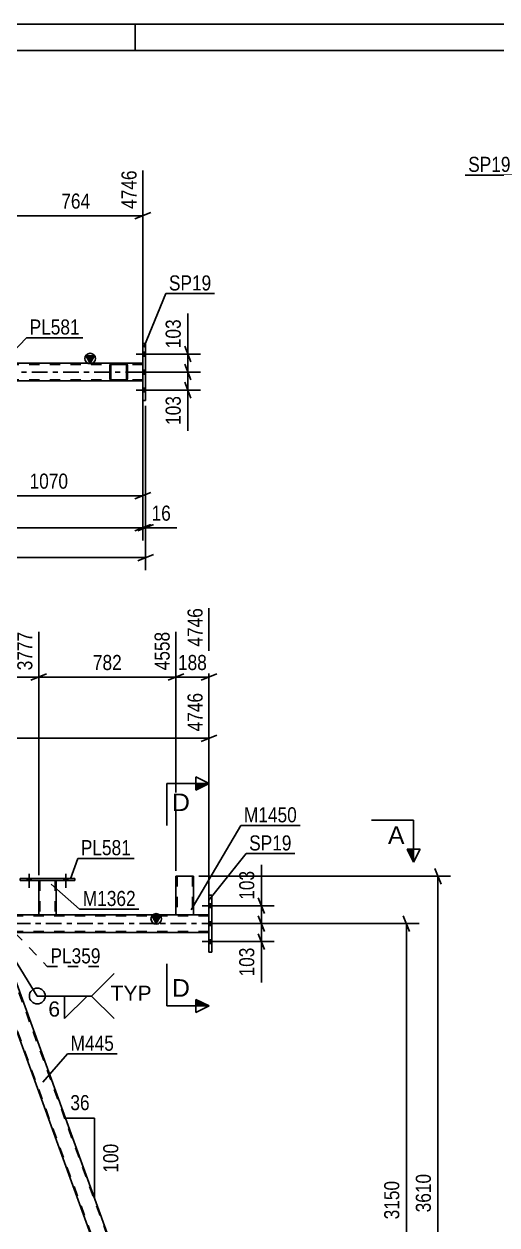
# Model space of a CAD drawing. Header units: millimetres. Extents: x 0 to 594, y 0 to 420.
# Drawn here: x 152.9 to 242.7, y 191.9 to 420 of the extents above; entities that cross this region are included whole.
import ezdxf

# ---------------------------------------------------------------- set-up
doc = ezdxf.new("R2010")
doc.units = ezdxf.units.MM
doc.linetypes.add('DXK_LINE_DOT2', pattern=[3.9198, 1.9599, -1.9599])
doc.linetypes.add('DXK_LINE_DOT3', pattern=[5.9187, 2.979, -0.9799, 0.9799, -0.9799])
doc.styles.add('Arial', font='ARIAL.TTF', dxfattribs={"height": 0.2})
doc.styles.add('Arial Narrow', font='ARIALN.TTF', dxfattribs={"height": 0.2})

# ---------------------------------------------------------------- blocks, each defined once
blk = doc.blocks.new('Unknown-570345895-1135 - 11720')
at = {"color": 5, "linetype": 'Continuous'}
for p, q in [((594, 420), (0, 420)), ((174, 415), (174, 420)), ((589, 415), (5, 415))]:
    blk.add_line(p, q, dxfattribs=at)
blk = doc.blocks.new('Part-570345895-4101 - 4057')
at = {"linetype": 'Continuous'}
blk.add_hatch(color=2, dxfattribs=at).paths.add_polyline_path([(165.46, 355.57), (164.66, 356.97), (166.26, 356.97)])
at = {"color": 2, "linetype": 'Continuous'}
for p, q in [((165.46, 355.57), (164.66, 356.97)), ((164.66, 356.97), (166.26, 356.97)), ((166.26, 356.97), (165.46, 355.57)), ((47.75, 355.57), (40.65, 355.57)), ((54.52, 355.57), (47.85, 355.57)), ((97.09, 355.57), (67.3, 355.57)), ((126.44, 355.57), (107.42, 355.57)), ((139.65, 355.57), (139.64, 355.57)), ((175.46, 355.57), (149.99, 355.57)), ((47.75, 352.23), (40.65, 352.23)), ((54.52, 352.23), (47.85, 352.23)), ((97.09, 352.23), (67.96, 352.23)), ((126.31, 352.23), (107.42, 352.23)), ((169.6, 352.23), (149.99, 352.23)), ((175.46, 352.23), (172.15, 352.23))]:
    blk.add_line(p, q, dxfattribs=at)
at = {"color": 7, "linetype": 'DXK_LINE_DOT2'}
for p, q in [((40.65, 355.57), (40.65, 352.23)), ((47.75, 355.37), (40.65, 355.37)), ((175.46, 355.37), (47.85, 355.37)), ((67.3, 355.57), (54.52, 355.57)), ((107.42, 355.57), (97.09, 355.57)), ((175.46, 355.57), (126.44, 355.57)), ((149.99, 355.57), (139.65, 355.57)), ((175.46, 352.23), (175.46, 355.57)), ((175.46, 355.57), (175.46, 355.57)), ((175.46, 355.57), (175.46, 352.23)), ((175.46, 355.37), (175.46, 355.37)), ((47.75, 352.43), (40.65, 352.43)), ((175.46, 352.43), (47.85, 352.43)), ((67.96, 352.23), (54.52, 352.23)), ((107.42, 352.23), (97.09, 352.23)), ((149.99, 352.23), (126.31, 352.23)), ((172.15, 352.23), (169.6, 352.23)), ((175.46, 352.43), (175.46, 352.43)), ((175.46, 352.23), (175.46, 352.23)), ((175.46, 352.23), (175.46, 352.23))]:
    blk.add_line(p, q, dxfattribs=at)
at = {"color": 7, "linetype": 'DXK_LINE_DOT3'}
for p, q in [((40.65, 353.9), (47.75, 353.9)), ((47.85, 353.9), (175.46, 353.9))]:
    blk.add_line(p, q, dxfattribs=at)
at = {"color": 2, "linetype": 'Continuous'}
blk.add_circle((165.46, 356.47), 1, dxfattribs=at)
blk = doc.blocks.new('Bolt-570345895-4125 - 4057')
at = {"linetype": 'Continuous'}
for points in [[(175.99, 356.95), (175.99, 357.68), (175.46, 357.68), (175.46, 356.95)], [(175.99, 356.95), (175.99, 357.68), (175.46, 357.68), (175.46, 356.95)], [(175.99, 356.95), (175.99, 357.68), (175.46, 357.68), (175.46, 356.95)], [(175.99, 353.53), (175.99, 354.27), (175.46, 354.27), (175.46, 353.53)], [(175.99, 353.53), (175.99, 354.27), (175.46, 354.27), (175.46, 353.53)], [(175.99, 350.12), (175.99, 350.85), (175.46, 350.85), (175.46, 350.12)], [(175.99, 350.12), (175.99, 350.85), (175.46, 350.85), (175.46, 350.12)], [(175.99, 350.12), (175.99, 350.85), (175.46, 350.85), (175.46, 350.12)]]:
    blk.add_hatch(color=1, dxfattribs=at).paths.add_polyline_path(points)
at = {"color": 1, "linetype": 'Continuous'}
for p, q in [((176.96, 357.32), (174.19, 357.32)), ((176.96, 357.32), (174.19, 357.32)), ((176.96, 357.32), (174.19, 357.32)), ((175.99, 357.68), (175.46, 357.68)), ((175.99, 357.68), (175.46, 357.68)), ((175.99, 357.68), (175.46, 357.68)), ((175.99, 356.95), (175.46, 356.95)), ((175.99, 356.95), (175.46, 356.95)), ((175.99, 356.95), (175.46, 356.95)), ((176.96, 353.9), (174.19, 353.9)), ((176.96, 353.9), (174.19, 353.9)), ((175.99, 354.27), (175.46, 354.27)), ((175.99, 354.27), (175.46, 354.27)), ((175.99, 353.53), (175.46, 353.53)), ((175.99, 353.53), (175.46, 353.53)), ((176.96, 350.48), (174.19, 350.48)), ((176.96, 350.48), (174.19, 350.48)), ((176.96, 350.48), (174.19, 350.48)), ((175.99, 350.85), (175.46, 350.85)), ((175.99, 350.85), (175.46, 350.85)), ((175.99, 350.85), (175.46, 350.85)), ((175.99, 350.12), (175.46, 350.12)), ((175.99, 350.12), (175.46, 350.12)), ((175.99, 350.12), (175.46, 350.12))]:
    blk.add_line(p, q, dxfattribs=at)
blk = doc.blocks.new('Part-570345895-4143 - 4057')
at = {"color": 2, "linetype": 'Continuous'}
for p, q in [((169.24, 355.32), (169.21, 355.16)), ((169.21, 352.63), (169.21, 355.16)), ((169.21, 355.16), (169.21, 355.16)), ((169.41, 355.16), (169.42, 355.24)), ((169.41, 352.63), (169.41, 355.16)), ((169.41, 355.16), (169.41, 355.16)), ((169.42, 355.24), (169.47, 355.31)), ((169.61, 355.56), (169.45, 355.53)), ((169.53, 355.35), (169.47, 355.31)), ((169.61, 355.36), (169.53, 355.35)), ((172.14, 355.56), (169.61, 355.56)), ((172.14, 355.36), (169.61, 355.36)), ((172.29, 355.53), (172.14, 355.56)), ((172.22, 355.35), (172.14, 355.36)), ((172.28, 355.31), (172.22, 355.35)), ((172.28, 355.31), (172.33, 355.24)), ((172.33, 355.24), (172.34, 355.16)), ((172.34, 352.63), (172.34, 355.16)), ((172.34, 355.16), (172.34, 355.16)), ((172.54, 355.16), (172.51, 355.32)), ((172.54, 352.63), (172.54, 355.16)), ((172.54, 355.16), (172.54, 355.16)), ((169.21, 352.63), (169.21, 352.63)), ((169.21, 352.63), (169.24, 352.48)), ((169.41, 352.63), (169.41, 352.63)), ((169.42, 352.55), (169.41, 352.63)), ((169.47, 352.49), (169.42, 352.55)), ((169.45, 352.26), (169.61, 352.23)), ((169.47, 352.49), (169.53, 352.45)), ((169.53, 352.45), (169.61, 352.43)), ((172.14, 352.43), (169.61, 352.43)), ((172.14, 352.23), (169.61, 352.23)), ((172.14, 352.43), (172.22, 352.45)), ((172.14, 352.23), (172.29, 352.26)), ((172.22, 352.45), (172.28, 352.49)), ((172.33, 352.55), (172.28, 352.49)), ((172.34, 352.63), (172.33, 352.55)), ((172.34, 352.63), (172.34, 352.63)), ((172.51, 352.48), (172.54, 352.63)), ((172.54, 352.63), (172.54, 352.63))]:
    blk.add_line(p, q, dxfattribs=at)
at = {"color": 7, "linetype": 'DXK_LINE_DOT2'}
for p, q in [((169.21, 355.16), (169.24, 355.32)), ((169.21, 352.63), (169.21, 355.16)), ((169.42, 355.24), (169.41, 355.16)), ((169.41, 355.16), (169.41, 352.63)), ((169.47, 355.31), (169.42, 355.24)), ((169.45, 355.53), (169.61, 355.56)), ((169.53, 355.35), (169.53, 355.35)), ((169.61, 355.36), (169.61, 355.36)), ((172.14, 355.56), (172.29, 355.53)), ((172.22, 355.35), (172.22, 355.35)), ((172.28, 355.31), (172.28, 355.31)), ((172.33, 355.24), (172.28, 355.31)), ((172.34, 355.16), (172.33, 355.24)), ((172.34, 355.16), (172.34, 352.63)), ((172.51, 355.32), (172.54, 355.16)), ((172.54, 355.16), (172.54, 352.63)), ((169.24, 352.48), (169.21, 352.63)), ((169.41, 352.63), (169.42, 352.55)), ((169.42, 352.55), (169.47, 352.49)), ((169.61, 352.23), (169.45, 352.26)), ((169.53, 352.45), (169.53, 352.45)), ((169.61, 352.43), (169.61, 352.43)), ((172.29, 352.26), (172.14, 352.23)), ((172.22, 352.45), (172.22, 352.45)), ((172.28, 352.49), (172.33, 352.55)), ((172.28, 352.49), (172.28, 352.49)), ((172.33, 352.55), (172.34, 352.63)), ((172.54, 352.63), (172.51, 352.48))]:
    blk.add_line(p, q, dxfattribs=at)
at = {"color": 2, "linetype": 'Continuous'}
for centre, start, end in [((169.61, 355.16), 112.5, 157.5), ((172.14, 355.16), 22.5, 67.5), ((169.61, 352.63), 202.5, 247.5), ((172.14, 352.63), 292.5, 337.5)]:
    blk.add_arc(centre, 0.4, start, end, dxfattribs=at)
at = {"color": 7, "linetype": 'DXK_LINE_DOT2'}
for centre, start, end in [((169.61, 355.16), 112.5, 157.5), ((172.14, 355.16), 22.5, 67.5), ((169.61, 352.63), 202.5, 247.5), ((172.14, 352.63), 292.5, 337.5)]:
    blk.add_arc(centre, 0.4, start, end, dxfattribs=at)
blk = doc.blocks.new('Part-570345895-4177 - 4057')
at = {"color": 2, "linetype": 'Continuous'}
for p, q in [((175.46, 359.32), (175.46, 359.32)), ((175.46, 359.32), (175.99, 359.32)), ((175.46, 359.32), (175.46, 348.48)), ((175.99, 348.48), (175.99, 359.32)), ((175.46, 348.48), (175.46, 348.48)), ((175.46, 348.48), (175.99, 348.48))]:
    blk.add_line(p, q, dxfattribs=at)
at = {"color": 7, "linetype": 'DXK_LINE_DOT2'}
for p, q in [((175.46, 359.32), (175.46, 348.48)), ((175.99, 359.32), (175.99, 359.32)), ((175.99, 359.32), (175.99, 348.48)), ((175.99, 348.48), (175.99, 348.48))]:
    blk.add_line(p, q, dxfattribs=at)
blk = doc.blocks.new('Part-570345895-4530 - 4513')
at = {"linetype": 'Continuous'}
blk.add_hatch(color=2, dxfattribs=at).paths.add_polyline_path([(178, 249.16), (177.2, 250.56), (178.8, 250.56)])
at = {"color": 2, "linetype": 'Continuous'}
for p, q in [((50.42, 250.82), (40.65, 250.82)), ((72.57, 250.82), (50.52, 250.82)), ((138.84, 250.82), (80.5, 250.82)), ((188, 250.82), (152.32, 250.82)), ((178, 249.16), (177.2, 250.56)), ((177.2, 250.56), (178.8, 250.56)), ((178.8, 250.56), (178, 249.16)), ((50.42, 247.49), (40.65, 247.49)), ((72.57, 247.49), (50.52, 247.49)), ((138.84, 247.49), (80.5, 247.49)), ((188, 247.49), (152.32, 247.49))]:
    blk.add_line(p, q, dxfattribs=at)
at = {"color": 7, "linetype": 'DXK_LINE_DOT2'}
for p, q in [((40.65, 247.49), (40.65, 250.82)), ((50.42, 250.62), (40.65, 250.62)), ((188, 250.62), (50.52, 250.62)), ((80.5, 250.82), (72.57, 250.82)), ((152.32, 250.82), (138.84, 250.82)), ((188, 250.82), (188, 247.49)), ((50.42, 247.69), (40.65, 247.69)), ((188, 247.69), (50.52, 247.69)), ((80.5, 247.49), (72.57, 247.49)), ((152.32, 247.49), (138.84, 247.49))]:
    blk.add_line(p, q, dxfattribs=at)
at = {"color": 7, "linetype": 'DXK_LINE_DOT3'}
for p, q in [((40.65, 249.16), (50.42, 249.16)), ((50.52, 249.16), (188, 249.16))]:
    blk.add_line(p, q, dxfattribs=at)
at = {"color": 2, "linetype": 'Continuous'}
blk.add_circle((178, 250.06), 1, dxfattribs=at)
blk = doc.blocks.new('Part-570345895-4587 - 4513')
at = {"color": 2, "linetype": 'Continuous'}
for p, q in [((188, 243.74), (188, 254.57)), ((188, 254.57), (188.53, 254.57)), ((188.53, 254.57), (188.53, 243.74)), ((188.53, 243.74), (188, 243.74))]:
    blk.add_line(p, q, dxfattribs=at)
blk = doc.blocks.new('Part-570345895-4673 - 4513')
at = {"color": 2, "linetype": 'Continuous'}
for p, q in [((152.19, 257.76), (162.53, 257.76)), ((152.19, 257.36), (152.19, 257.76)), ((162.53, 257.76), (162.53, 257.36)), ((162.53, 257.36), (152.19, 257.36))]:
    blk.add_line(p, q, dxfattribs=at)
blk = doc.blocks.new('Part-570345895-4605 - 4513')
at = {"color": 7, "linetype": 'DXK_LINE_DOT2'}
for p, q in [((147.93, 247.49), (144.68, 247.49)), ((145.89, 244.17), (144.68, 247.49)), ((181.83, 145.82), (144.83, 247.49)), ((184.79, 145.82), (147.79, 247.49)), ((148.05, 247.16), (147.93, 247.49)), ((181.69, 145.82), (179.99, 150.49)), ((184.93, 145.82), (183.23, 150.49)), ((184.93, 145.82), (181.69, 145.82))]:
    blk.add_line(p, q, dxfattribs=at)
at = {"color": 2, "linetype": 'Continuous'}
for p, q in [((183.23, 150.49), (148.05, 247.16)), ((179.99, 150.49), (145.89, 244.17))]:
    blk.add_line(p, q, dxfattribs=at)
blk = doc.blocks.new('Bolt-570345895-4664 - 4513')
at = {"linetype": 'Continuous'}
for points in [[(188, 252.94), (188, 252.21), (188.53, 252.21), (188.53, 252.94)], [(188, 252.94), (188, 252.21), (188.53, 252.21), (188.53, 252.94)], [(188, 252.94), (188, 252.21), (188.53, 252.21), (188.53, 252.94)], [(188, 249.52), (188, 248.79), (188.53, 248.79), (188.53, 249.52)], [(188, 249.52), (188, 248.79), (188.53, 248.79), (188.53, 249.52)], [(188, 246.11), (188, 245.37), (188.53, 245.37), (188.53, 246.11)], [(188, 246.11), (188, 245.37), (188.53, 245.37), (188.53, 246.11)], [(188, 246.11), (188, 245.37), (188.53, 245.37), (188.53, 246.11)]]:
    blk.add_hatch(color=1, dxfattribs=at).paths.add_polyline_path(points)
at = {"color": 1, "linetype": 'Continuous'}
for p, q in [((189.5, 252.57), (186.73, 252.57)), ((189.5, 252.57), (186.73, 252.57)), ((189.5, 252.57), (186.73, 252.57)), ((188.53, 252.94), (188, 252.94)), ((188.53, 252.94), (188, 252.94)), ((188.53, 252.94), (188, 252.94)), ((188.53, 252.21), (188, 252.21)), ((188.53, 252.21), (188, 252.21)), ((188.53, 252.21), (188, 252.21)), ((189.5, 249.16), (186.73, 249.16)), ((189.5, 249.16), (186.73, 249.16)), ((188.53, 249.52), (188, 249.52)), ((188.53, 249.52), (188, 249.52)), ((188.53, 248.79), (188, 248.79)), ((188.53, 248.79), (188, 248.79)), ((189.5, 245.74), (186.73, 245.74)), ((189.5, 245.74), (186.73, 245.74)), ((189.5, 245.74), (186.73, 245.74)), ((188.53, 246.11), (188, 246.11)), ((188.53, 246.11), (188, 246.11)), ((188.53, 246.11), (188, 246.11)), ((188.53, 245.37), (188, 245.37)), ((188.53, 245.37), (188, 245.37)), ((188.53, 245.37), (188, 245.37))]:
    blk.add_line(p, q, dxfattribs=at)
blk = doc.blocks.new('Bolt-570345895-4667 - 4513')
at = {"linetype": 'Continuous'}
for points in [[(153.49, 257.36), (154.23, 257.36), (154.23, 257.76), (153.49, 257.76)], [(160.49, 257.36), (161.23, 257.36), (161.23, 257.76), (160.49, 257.76)]]:
    blk.add_hatch(color=1, dxfattribs=at).paths.add_polyline_path(points)
at = {"color": 1, "linetype": 'Continuous'}
for p, q in [((153.49, 257.76), (153.49, 257.36)), ((153.86, 258.59), (153.86, 255.99)), ((154.23, 257.76), (154.23, 257.36)), ((160.49, 257.76), (160.49, 257.36)), ((160.86, 258.59), (160.86, 255.99)), ((161.23, 257.76), (161.23, 257.36))]:
    blk.add_line(p, q, dxfattribs=at)
blk = doc.blocks.new('Bolt-570345895-4668 - 4513')
at = {"linetype": 'Continuous'}
for points in [[(153.49, 257.36), (154.23, 257.36), (154.23, 257.76), (153.49, 257.76)], [(160.49, 257.36), (161.23, 257.36), (161.23, 257.76), (160.49, 257.76)]]:
    blk.add_hatch(color=1, dxfattribs=at).paths.add_polyline_path(points)
at = {"color": 1, "linetype": 'Continuous'}
for p, q in [((153.49, 257.76), (153.49, 257.36)), ((153.86, 258.59), (153.86, 255.99)), ((154.23, 257.76), (154.23, 257.36)), ((160.49, 257.76), (160.49, 257.36)), ((160.86, 258.59), (160.86, 255.99)), ((161.23, 257.76), (161.23, 257.36))]:
    blk.add_line(p, q, dxfattribs=at)
blk = doc.blocks.new('Part-570345895-4678 - 4513')
at = {"color": 2, "linetype": 'Continuous'}
for p, q in [((155.69, 257.36), (155.69, 250.83)), ((159.03, 257.36), (159.03, 250.83)), ((155.69, 250.83), (159.03, 250.83))]:
    blk.add_line(p, q, dxfattribs=at)
at = {"color": 7, "linetype": 'DXK_LINE_DOT2'}
for p, q in [((155.69, 257.36), (159.03, 257.36)), ((155.69, 257.36), (155.69, 257.36)), ((155.69, 257.36), (155.69, 257.36)), ((155.89, 257.36), (155.89, 250.83)), ((158.83, 257.36), (158.83, 250.83)), ((159.03, 257.36), (159.03, 257.36)), ((159.03, 257.36), (159.03, 257.36)), ((158.81, 250.83), (158.78, 250.83)), ((158.78, 250.83), (158.81, 250.83)), ((158.83, 250.83), (158.81, 250.83)), ((158.81, 250.83), (158.83, 250.83))]:
    blk.add_line(p, q, dxfattribs=at)
blk = doc.blocks.new('Part-570345895-4711 - 4513')
at = {"color": 2, "linetype": 'Continuous'}
for p, q in [((181.75, 258.16), (181.75, 250.83)), ((184.68, 258.16), (181.75, 258.16)), ((184.68, 258.16), (185.08, 258.16)), ((185.08, 258.16), (185.08, 250.83)), ((181.75, 250.83), (185.05, 250.83)), ((185.08, 250.83), (185.05, 250.83))]:
    blk.add_line(p, q, dxfattribs=at)
at = {"color": 7, "linetype": 'DXK_LINE_DOT2'}
for p, q in [((181.95, 258.16), (181.95, 250.83)), ((184.76, 258.16), (184.82, 258.16)), ((184.82, 258.16), (184.83, 258.16)), ((184.83, 258.16), (184.86, 258.16)), ((184.86, 258.16), (184.88, 258.16)), ((184.88, 258.16), (184.88, 250.83)), ((184.82, 250.83), (184.83, 250.83)), ((184.83, 250.83), (184.86, 250.83)), ((184.86, 250.83), (184.88, 250.83))]:
    blk.add_line(p, q, dxfattribs=at)
blk = doc.blocks.new('StraightDimension-570345895-4320 - 4057')
at = {"color": 7, "linetype": 'Continuous'}
for p, q in [((175.46, 351.23), (175.46, 328.01)), ((139.78, 350.9), (139.78, 328.01)), ((141.28, 331.01), (138.28, 329.81)), ((173.96, 329.81), (176.96, 331.01)), ((139.78, 330.41), (175.46, 330.41))]:
    blk.add_line(p, q, dxfattribs=at)
at = {"color": 0}
blk.add_wipeout([(161.88, 331.16), (161.88, 335.36), (153.36, 335.36), (153.36, 331.16)], dxfattribs=at)
at = {"color": 3, "style": 'Arial Narrow'}
blk.add_text('1070', height=2.863, dxfattribs=at).set_placement((153.96, 331.76))
blk = doc.blocks.new('StraightDimension-570345895-4335 - 4057')
at = {"color": 7, "linetype": 'Continuous'}
for p, q in [((40.65, 347.48), (40.65, 321.93)), ((175.46, 347.48), (175.46, 321.93)), ((42.15, 324.93), (39.15, 323.73)), ((40.65, 324.33), (175.46, 324.33)), ((173.96, 323.73), (176.96, 324.93))]:
    blk.add_line(p, q, dxfattribs=at)
at = {"color": 0}
blk.add_wipeout([(112.31, 325.08), (112.31, 329.28), (103.8, 329.28), (103.8, 325.08)], dxfattribs=at)
at = {"color": 3, "style": 'Arial Narrow'}
blk.add_text('4746', height=2.863, dxfattribs=at).set_placement((104.4, 325.68))
blk = doc.blocks.new('StraightDimension-570345895-4345 - 4057')
at = {"color": 7, "linetype": 'Continuous'}
for p, q in [((175.46, 347.48), (175.46, 321.93)), ((175.99, 347.48), (175.99, 321.93)), ((173.96, 323.73), (176.96, 324.93)), ((177.49, 324.93), (174.49, 323.73)), ((175.46, 324.33), (175.99, 324.33))]:
    blk.add_line(p, q, dxfattribs=at)
at = {"color": 0}
blk.add_wipeout([(181.37, 325.08), (181.37, 329.28), (176.52, 329.28), (176.52, 325.08)], dxfattribs=at)
at = {"color": 7, "linetype": 'Continuous'}
blk.add_line((175.99, 324.33), (181.9, 324.33), dxfattribs=at)
blk.add_line((175.99, 324.33), (181.9, 324.33), dxfattribs=at)
at = {"color": 3, "style": 'Arial Narrow'}
blk.add_text('16', height=2.863, dxfattribs=at).set_placement((177.12, 325.68))
blk = doc.blocks.new('StraightDimension-570345895-4377 - 4057')
at = {"color": 7, "linetype": 'Continuous'}
for p, q in [((40.12, 347.48), (40.12, 316.26)), ((175.99, 347.48), (175.99, 316.26)), ((41.62, 319.26), (38.62, 318.06)), ((40.12, 318.66), (175.99, 318.66)), ((174.49, 318.06), (177.49, 319.26))]:
    blk.add_line(p, q, dxfattribs=at)
at = {"color": 0}
blk.add_wipeout([(112.31, 319.41), (112.31, 323.61), (103.8, 323.61), (103.8, 319.41)], dxfattribs=at)
at = {"color": 3, "style": 'Arial Narrow'}
blk.add_text('4778', height=2.863, dxfattribs=at).set_placement((104.4, 320.01))
blk = doc.blocks.new('StraightDimension-570345895-4476 - 4057')
at = {"color": 7, "linetype": 'Continuous'}
for p, q in [((176.99, 353.9), (186.4, 353.9)), ((183.4, 355.4), (184.6, 352.4)), ((184, 350.48), (184, 353.9)), ((184.6, 348.98), (183.4, 351.98)), ((176.99, 350.48), (186.4, 350.48))]:
    blk.add_line(p, q, dxfattribs=at)
at = {"color": 0}
blk.add_wipeout([(183.25, 349.96), (179.05, 349.96), (179.05, 343.27), (183.25, 343.27)], dxfattribs=at)
at = {"color": 7, "linetype": 'Continuous'}
blk.add_line((184, 350.48), (184, 342.75), dxfattribs=at)
blk.add_line((184, 350.48), (184, 342.75), dxfattribs=at)
at = {"color": 3, "style": 'Arial Narrow'}
blk.add_text('103', height=2.863, rotation=90.0002, dxfattribs=at).set_placement((182.65, 343.87))
blk = doc.blocks.new('StraightDimension-570345895-4484 - 4057')
at = {"color": 7, "linetype": 'Continuous'}
for p, q in [((183.4, 358.82), (184.6, 355.82)), ((176.99, 357.32), (186.4, 357.32)), ((184, 353.9), (184, 357.32)), ((176.99, 353.9), (186.4, 353.9)), ((184.6, 352.4), (183.4, 355.4))]:
    blk.add_line(p, q, dxfattribs=at)
at = {"color": 0}
blk.add_wipeout([(183.25, 364.53), (179.05, 364.53), (179.05, 357.84), (183.25, 357.84)], dxfattribs=at)
at = {"color": 7, "linetype": 'Continuous'}
blk.add_line((184, 357.32), (184, 365.05), dxfattribs=at)
blk.add_line((184, 357.32), (184, 365.05), dxfattribs=at)
at = {"color": 3, "style": 'Arial Narrow'}
blk.add_text('103', height=2.863, rotation=90.0002, dxfattribs=at).set_placement((182.65, 358.44))
blk = doc.blocks.new('StraightDimension-570345895-11432 - 4057')
at = {"color": 7, "linetype": 'Continuous'}
for p, q in [((149.99, 356.57), (149.99, 396.7)), ((175.46, 356.57), (175.46, 392.2)), ((151.49, 384.19), (148.49, 382.99)), ((149.99, 383.59), (175.46, 383.59)), ((173.96, 382.99), (176.96, 384.19))]:
    blk.add_line(p, q, dxfattribs=at)
at = {"color": 0, "linetype": 'Continuous'}
blk.add_wipeout([(174.86, 392.8), (170.66, 392.8), (170.66, 384.29), (174.86, 384.29)], dxfattribs=at)
at = {"color": 0}
blk.add_wipeout([(166.07, 384.34), (166.07, 388.54), (159.38, 388.54), (159.38, 384.34)], dxfattribs=at)
at = {"color": 3, "linetype": 'Continuous', "style": 'Arial Narrow'}
blk.add_text('4746', height=2.863, rotation=90.0002, dxfattribs=at).set_placement((174.26, 384.89))
at = {"color": 3, "style": 'Arial Narrow'}
blk.add_text('764', height=2.863, dxfattribs=at).set_placement((159.98, 384.94))
blk = doc.blocks.new('StraightDimension-570345895-4773 - 4513')
at = {"color": 7, "linetype": 'Continuous'}
for p, q in [((189.53, 249.16), (227.88, 249.16)), ((226.08, 247.66), (224.88, 250.66)), ((225.48, 144.16), (225.48, 249.16)), ((210.99, 144.16), (227.88, 144.16)), ((224.88, 145.66), (226.08, 142.66))]:
    blk.add_line(p, q, dxfattribs=at)
at = {"color": 0}
blk.add_wipeout([(224.73, 200.91), (220.53, 200.91), (220.53, 192.4), (224.73, 192.4)], dxfattribs=at)
at = {"color": 3, "style": 'Arial Narrow'}
blk.add_text('3150', height=2.863, rotation=90.0002, dxfattribs=at).set_placement((224.13, 193))
blk = doc.blocks.new('StraightDimension-570345895-4861 - 4513')
at = {"color": 7, "linetype": 'Continuous'}
for p, q in [((197.36, 254.07), (198.56, 251.07)), ((189.53, 252.57), (200.36, 252.57)), ((197.96, 249.16), (197.96, 252.57)), ((189.53, 249.16), (200.36, 249.16)), ((198.56, 247.66), (197.36, 250.66))]:
    blk.add_line(p, q, dxfattribs=at)
at = {"color": 0}
blk.add_wipeout([(197.21, 259.78), (193.01, 259.78), (193.01, 253.1), (197.21, 253.1)], dxfattribs=at)
at = {"color": 7, "linetype": 'Continuous'}
blk.add_line((197.96, 252.57), (197.96, 260.31), dxfattribs=at)
blk.add_line((197.96, 252.57), (197.96, 260.31), dxfattribs=at)
at = {"color": 3, "style": 'Arial Narrow'}
blk.add_text('103', height=2.863, rotation=90.0002, dxfattribs=at).set_placement((196.61, 253.7))
blk = doc.blocks.new('StraightDimension-570345895-4869 - 4513')
at = {"color": 7, "linetype": 'Continuous'}
for p, q in [((189.53, 249.16), (200.36, 249.16)), ((197.36, 250.66), (198.56, 247.66)), ((197.96, 245.74), (197.96, 249.16)), ((198.56, 244.24), (197.36, 247.24)), ((189.53, 245.74), (200.36, 245.74))]:
    blk.add_line(p, q, dxfattribs=at)
at = {"color": 0}
blk.add_wipeout([(197.21, 245.22), (193.01, 245.22), (193.01, 238.53), (197.21, 238.53)], dxfattribs=at)
at = {"color": 7, "linetype": 'Continuous'}
blk.add_line((197.96, 245.74), (197.96, 238.01), dxfattribs=at)
blk.add_line((197.96, 245.74), (197.96, 238.01), dxfattribs=at)
at = {"color": 3, "style": 'Arial Narrow'}
blk.add_text('103', height=2.863, rotation=90.0002, dxfattribs=at).set_placement((196.61, 239.13))
blk = doc.blocks.new('StraightDimension-570345895-4878 - 4513')
at = {"color": 7, "linetype": 'Continuous'}
for p, q in [((186.08, 258.16), (233.88, 258.16)), ((232.08, 256.66), (230.88, 259.66)), ((231.48, 137.82), (231.48, 258.16)), ((230.88, 139.32), (232.08, 136.32)), ((191.26, 137.82), (233.88, 137.82))]:
    blk.add_line(p, q, dxfattribs=at)
at = {"color": 0}
blk.add_wipeout([(230.73, 202.25), (226.53, 202.25), (226.53, 193.73), (230.73, 193.73)], dxfattribs=at)
at = {"color": 3, "style": 'Arial Narrow'}
blk.add_text('3610', height=2.863, rotation=90.0002, dxfattribs=at).set_placement((230.13, 194.33))
blk = doc.blocks.new('StraightDimension-570345895-4940 - 4513')
at = {"color": 7, "linetype": 'Continuous'}
for p, q in [((188, 251.82), (188, 309.09)), ((181.75, 259.16), (181.75, 304.59)), ((180.25, 295.37), (183.25, 296.57)), ((189.5, 296.57), (186.5, 295.37)), ((181.75, 295.97), (188, 295.97))]:
    blk.add_line(p, q, dxfattribs=at)
at = {"color": 0}
blk.add_wipeout([(188.21, 296.72), (188.21, 300.92), (181.53, 300.92), (181.53, 296.72)], dxfattribs=at)
at = {"color": 0, "linetype": 'Continuous'}
blk.add_wipeout([(187.4, 309.69), (183.2, 309.69), (183.2, 301.17), (187.4, 301.17)], dxfattribs=at)
at = {"color": 3, "linetype": 'Continuous', "style": 'Arial Narrow'}
blk.add_text('4746', height=2.863, rotation=90.0002, dxfattribs=at).set_placement((186.8, 301.77))
at = {"color": 3, "style": 'Arial Narrow'}
blk.add_text('188', height=2.863, dxfattribs=at).set_placement((182.13, 297.32))
blk = doc.blocks.new('StraightDimension-570345895-4941 - 4513')
at = {"color": 7, "linetype": 'Continuous'}
for p, q in [((155.69, 258.36), (155.69, 304.59)), ((181.75, 259.16), (181.75, 304.59)), ((157.19, 296.57), (154.19, 295.37)), ((180.25, 295.37), (183.25, 296.57)), ((155.69, 295.97), (181.75, 295.97))]:
    blk.add_line(p, q, dxfattribs=at)
at = {"color": 0, "linetype": 'Continuous'}
blk.add_wipeout([(181.15, 305.19), (176.95, 305.19), (176.95, 296.67), (181.15, 296.67)], dxfattribs=at)
at = {"color": 0}
blk.add_wipeout([(172.06, 296.72), (172.06, 300.92), (165.38, 300.92), (165.38, 296.72)], dxfattribs=at)
at = {"color": 3, "linetype": 'Continuous', "style": 'Arial Narrow'}
blk.add_text('4558', height=2.863, rotation=90.0002, dxfattribs=at).set_placement((180.55, 297.27))
at = {"color": 3, "style": 'Arial Narrow'}
blk.add_text('782', height=2.863, dxfattribs=at).set_placement((165.98, 297.32))
blk = doc.blocks.new('StraightDimension-570345895-4942 - 4513')
at = {"color": 7, "linetype": 'Continuous'}
for p, q in [((113.13, 258.36), (113.13, 304.59)), ((155.69, 258.36), (155.69, 304.59)), ((114.63, 296.57), (111.63, 295.37)), ((154.19, 295.37), (157.19, 296.57)), ((113.13, 295.97), (155.69, 295.97))]:
    blk.add_line(p, q, dxfattribs=at)
at = {"color": 0, "linetype": 'Continuous'}
blk.add_wipeout([(155.09, 305.19), (150.89, 305.19), (150.89, 296.67), (155.09, 296.67)], dxfattribs=at)
at = {"color": 0}
blk.add_wipeout([(138.66, 296.72), (138.66, 300.92), (130.15, 300.92), (130.15, 296.72)], dxfattribs=at)
at = {"color": 3, "linetype": 'Continuous', "style": 'Arial Narrow'}
blk.add_text('3777', height=2.863, rotation=90.0002, dxfattribs=at).set_placement((154.49, 297.27))
at = {"color": 3, "style": 'Arial Narrow'}
blk.add_text('1277', height=2.863, dxfattribs=at).set_placement((130.75, 297.32))
blk = doc.blocks.new('StraightDimension-570345895-5028 - 4513')
at = {"color": 7, "linetype": 'Continuous'}
for p, q in [((147.93, 248.49), (147.93, 292.98)), ((188, 251.82), (188, 292.98)), ((149.43, 284.97), (146.43, 283.77)), ((147.93, 284.37), (188, 284.37)), ((186.5, 283.77), (189.5, 284.97))]:
    blk.add_line(p, q, dxfattribs=at)
at = {"color": 0, "linetype": 'Continuous'}
blk.add_wipeout([(187.4, 293.58), (183.2, 293.58), (183.2, 285.07), (187.4, 285.07)], dxfattribs=at)
at = {"color": 3, "linetype": 'Continuous', "style": 'Arial Narrow'}
blk.add_text('4746', height=2.863, rotation=90.0002, dxfattribs=at).set_placement((186.8, 285.67))
blk = doc.blocks.new('StraightDimension-570345895-5154 - 4513')
at = {"color": 7, "linetype": 'Continuous'}
for p, q in [((40.12, 242.74), (40.12, 107.16)), ((209.99, 137.74), (209.99, 107.16)), ((41.62, 110.16), (38.62, 108.96)), ((40.12, 109.56), (209.99, 109.56)), ((208.49, 108.96), (211.49, 110.16))]:
    blk.add_line(p, q, dxfattribs=at)
at = {"color": 0}
blk.add_wipeout([(129.31, 110.31), (129.31, 114.51), (120.8, 114.51), (120.8, 110.31)], dxfattribs=at)
at = {"color": 3, "style": 'Arial Narrow'}
blk.add_text('6044', height=2.863, dxfattribs=at).set_placement((121.4, 110.91))
blk = doc.blocks.new('AngleDimension-570345895-12579 - 4513')
at = {"color": 7, "linetype": 'Continuous'}
for p, q in [((164.41, 202.22), (160.76, 212.24)), ((166.3, 212.24), (160.76, 212.24)), ((166.3, 197.01), (160.76, 212.24)), ((166.3, 197.01), (166.3, 212.24))]:
    blk.add_line(p, q, dxfattribs=at)
at = {"color": 0}
for points in [[(165.96, 213.14), (165.96, 217.34), (161.1, 217.34), (161.1, 213.14)], [(171.4, 207.97), (167.2, 207.97), (167.2, 201.28), (171.4, 201.28)]]:
    blk.add_wipeout(points, dxfattribs=at)
at = {"color": 3, "style": 'Arial Narrow'}
blk.add_text('36', height=2.863, dxfattribs=at).set_placement((161.7, 213.74))
blk.add_text('100', height=2.863, rotation=90.0002, dxfattribs=at).set_placement((170.8, 201.88))
blk = doc.blocks.new('Mark-570345895-4186 - 4057')
at = {"color": 0}
blk.add_wipeout([(163.47, 361.03), (163.47, 364.03), (153.97, 364.03), (153.97, 361.03)], dxfattribs=at)
blk.add_wipeout([(163.47, 361.03), (163.47, 364.03), (153.97, 364.03), (153.97, 361.03)], dxfattribs=at)
at = {"color": 30, "linetype": 'Continuous'}
for p, q in [((149.12, 355.95), (153.37, 360.43)), ((153.37, 360.43), (164.07, 360.43))]:
    blk.add_line(p, q, dxfattribs=at)
at = {"color": 3, "style": 'Arial Narrow'}
blk.add_text('PL581', height=2.863, dxfattribs=at).set_placement((153.97, 361.03))
blk = doc.blocks.new('Mark-570345895-4173 - 4057')
at = {"color": 0}
blk.add_wipeout([(188.45, 369.4), (188.45, 372.4), (180.41, 372.4), (180.41, 369.4)], dxfattribs=at)
blk.add_wipeout([(188.45, 369.4), (188.45, 372.4), (180.41, 372.4), (180.41, 369.4)], dxfattribs=at)
at = {"color": 30, "linetype": 'Continuous'}
for p, q in [((175.63, 358.66), (179.81, 368.8)), ((179.81, 368.8), (189.05, 368.8))]:
    blk.add_line(p, q, dxfattribs=at)
at = {"color": 3, "style": 'Arial Narrow'}
blk.add_text('SP19', height=2.863, dxfattribs=at).set_placement((180.41, 369.4))
blk = doc.blocks.new('Mark-570345895-5527 - 5513')
at = {"color": 0}
blk.add_wipeout([(245.26, 391.92), (245.26, 394.92), (237.22, 394.92), (237.22, 391.92)], dxfattribs=at)
blk.add_wipeout([(245.26, 391.92), (245.26, 394.92), (237.22, 394.92), (237.22, 391.92)], dxfattribs=at)
at = {"color": 30, "linetype": 'Continuous'}
for p in [(236.62, 391.32), (248.18, 386.85)]:
    blk.add_line(p, (245.86, 391.32), dxfattribs=at)
at = {"color": 3, "style": 'Arial Narrow'}
blk.add_text('SP19', height=2.863, dxfattribs=at).set_placement((237.22, 391.92))
blk = doc.blocks.new('Mark-570345895-4583 - 4513')
at = {"color": 0}
blk.add_wipeout([(203.68, 263.05), (203.68, 266.05), (195.64, 266.05), (195.64, 263.05)], dxfattribs=at)
blk.add_wipeout([(203.68, 263.05), (203.68, 266.05), (195.64, 266.05), (195.64, 263.05)], dxfattribs=at)
at = {"color": 30, "linetype": 'Continuous'}
for p, q in [((188, 253.64), (195.04, 262.45)), ((195.04, 262.45), (204.28, 262.45))]:
    blk.add_line(p, q, dxfattribs=at)
at = {"color": 3, "style": 'Arial Narrow'}
blk.add_text('SP19', height=2.863, dxfattribs=at).set_placement((195.64, 263.05))
blk = doc.blocks.new('Mark-570345895-4632 - 4513')
at = {"color": 0}
blk.add_wipeout([(167.44, 241.61), (167.44, 244.61), (157.93, 244.61), (157.93, 241.61)], dxfattribs=at)
blk.add_wipeout([(167.44, 241.61), (167.44, 244.61), (157.93, 244.61), (157.93, 241.61)], dxfattribs=at)
at = {"color": 30, "linetype": 'DXK_LINE_DOT2'}
for p, q in [((151.19, 247.44), (157.33, 241.01)), ((157.33, 241.01), (168.04, 241.01))]:
    blk.add_line(p, q, dxfattribs=at)
at = {"color": 3, "style": 'Arial Narrow'}
blk.add_text('PL359', height=2.863, dxfattribs=at).set_placement((157.93, 241.61))
blk = doc.blocks.new('Mark-570345895-4601 - 4513')
at = {"color": 0}
blk.add_wipeout([(169.98, 225.02), (169.98, 228.02), (161.75, 228.02), (161.75, 225.02)], dxfattribs=at)
blk.add_wipeout([(169.98, 225.02), (169.98, 228.02), (161.75, 228.02), (161.75, 225.02)], dxfattribs=at)
at = {"color": 30, "linetype": 'Continuous'}
for p, q in [((156.46, 219.04), (161.15, 224.42)), ((161.15, 224.42), (170.58, 224.42))]:
    blk.add_line(p, q, dxfattribs=at)
at = {"color": 3, "style": 'Arial Narrow'}
blk.add_text('M445', height=2.863, dxfattribs=at).set_placement((161.75, 225.02))
blk = doc.blocks.new('Mark-570345895-4669 - 4513')
at = {"color": 0}
blk.add_wipeout([(173.19, 262.16), (173.19, 265.16), (163.69, 265.16), (163.69, 262.16)], dxfattribs=at)
blk.add_wipeout([(173.19, 262.16), (173.19, 265.16), (163.69, 265.16), (163.69, 262.16)], dxfattribs=at)
at = {"color": 30, "linetype": 'Continuous'}
for p, q in [((161.73, 257.67), (163.09, 261.56)), ((163.09, 261.56), (173.79, 261.56))]:
    blk.add_line(p, q, dxfattribs=at)
at = {"color": 3, "style": 'Arial Narrow'}
blk.add_text('PL581', height=2.863, dxfattribs=at).set_placement((163.69, 262.16))
blk = doc.blocks.new('Mark-570345895-4674 - 4513')
at = {"color": 0}
blk.add_wipeout([(174.11, 252.51), (174.11, 255.51), (164.06, 255.51), (164.06, 252.51)], dxfattribs=at)
blk.add_wipeout([(174.11, 252.51), (174.11, 255.51), (164.06, 255.51), (164.06, 252.51)], dxfattribs=at)
at = {"color": 30, "linetype": 'Continuous'}
for p, q in [((158.06, 256.66), (163.46, 251.91)), ((163.46, 251.91), (174.71, 251.91))]:
    blk.add_line(p, q, dxfattribs=at)
at = {"color": 3, "style": 'Arial Narrow'}
blk.add_text('M1362', height=2.863, dxfattribs=at).set_placement((164.06, 252.51))
blk = doc.blocks.new('Mark-570345895-4707 - 4513')
at = {"color": 0}
blk.add_wipeout([(204.7, 268.4), (204.7, 271.4), (194.65, 271.4), (194.65, 268.4)], dxfattribs=at)
blk.add_wipeout([(204.7, 268.4), (204.7, 271.4), (194.65, 271.4), (194.65, 268.4)], dxfattribs=at)
at = {"color": 30, "linetype": 'Continuous'}
for p, q in [((184.65, 251.81), (194.05, 267.8)), ((194.05, 267.8), (205.3, 267.8))]:
    blk.add_line(p, q, dxfattribs=at)
at = {"color": 3, "style": 'Arial Narrow'}
blk.add_text('M1450', height=2.863, dxfattribs=at).set_placement((194.65, 268.4))
blk = doc.blocks.new('SectionMark-570345895-5185 - 4513')
at = {"color": 6, "linetype": 'Continuous'}
for p, q in [((185.52, 277.03), (188.02, 275.78)), ((180.02, 275.78), (188.02, 275.78)), ((180.02, 233.53), (188.02, 233.53)), ((188.02, 233.53), (185.52, 232.28))]:
    blk.add_line(p, q, dxfattribs=at)
at = {"color": 0, "linetype": 'Continuous'}
for points in [[(184.39, 270.53), (184.39, 274.03), (181.02, 274.03), (181.02, 270.53)], [(184.39, 235.28), (184.39, 238.78), (181.02, 238.78), (181.02, 235.28)]]:
    blk.add_wipeout(points, dxfattribs=at)
at = {"linetype": 'Continuous'}
for points in [[(185.52, 274.53), (185.52, 275.78), (188.02, 275.78)], [(185.52, 233.53), (185.52, 234.78), (188.02, 233.53)]]:
    blk.add_hatch(color=6, dxfattribs=at).paths.add_polyline_path(points)
at = {"color": 6, "linetype": 'Continuous'}
for p, q in [((185.52, 274.53), (185.52, 277.03)), ((180.02, 275.78), (180.02, 267.78)), ((188.02, 275.78), (185.52, 274.53)), ((180.02, 233.53), (180.02, 241.53)), ((188.02, 233.53), (185.52, 234.78)), ((185.52, 234.78), (185.52, 232.28))]:
    blk.add_line(p, q, dxfattribs=at)
at = {"color": 3, "linetype": 'Continuous', "style": 'Arial'}
for p in [(181.02, 270.53), (181.02, 235.28)]:
    blk.add_text('D', height=3.34, dxfattribs=at).set_placement(p)
blk = doc.blocks.new('SectionMark-570345895-5191 - 4513')
at = {"color": 6, "linetype": 'Continuous'}
for p, q in [((13.44, 268.81), (13.44, 260.81)), ((226.86, 268.81), (226.86, 260.81)), ((13.44, 260.81), (12.19, 263.31)), ((228.11, 263.31), (226.86, 260.81))]:
    blk.add_line(p, q, dxfattribs=at)
at = {"color": 0, "linetype": 'Continuous'}
for points in [[(18.31, 264.31), (18.31, 267.81), (15.19, 267.81), (15.19, 264.31)], [(225.11, 264.31), (225.11, 267.81), (222, 267.81), (222, 264.31)]]:
    blk.add_wipeout(points, dxfattribs=at)
at = {"linetype": 'Continuous'}
for points in [[(13.44, 263.31), (14.69, 263.31), (13.44, 260.81)], [(225.61, 263.31), (226.86, 263.31), (226.86, 260.81)]]:
    blk.add_hatch(color=6, dxfattribs=at).paths.add_polyline_path(points)
at = {"color": 6, "linetype": 'Continuous'}
for p, q in [((13.44, 268.81), (21.44, 268.81)), ((226.86, 268.81), (218.86, 268.81)), ((14.69, 263.31), (12.19, 263.31)), ((13.44, 260.81), (14.69, 263.31)), ((225.61, 263.31), (228.11, 263.31)), ((226.86, 260.81), (225.61, 263.31))]:
    blk.add_line(p, q, dxfattribs=at)
at = {"color": 3, "linetype": 'Continuous', "style": 'Arial'}
for p in [(15.19, 264.31), (222, 264.31)]:
    blk.add_text('A', height=3.34, dxfattribs=at).set_placement(p)
blk = doc.blocks.new('WeldMark-570345895-5199 - 4513')
at = {"linetype": 'Continuous'}
blk.add_hatch(color=30, dxfattribs=at).paths.add_polyline_path([(148.88, 244.54), (147.93, 247.48), (150.15, 245.33)])
at = {"color": 30, "linetype": 'Continuous'}
blk.add_line((147.93, 247.48), (155.42, 235.41), dxfattribs=at)
at = {"color": 3, "linetype": 'Continuous'}
for q in [(170.03, 239.7), (170.03, 231.12)]:
    blk.add_line((165.74, 235.41), q, dxfattribs=at)
blk.add_arc((155.42, 235.41), 1.5, 90, 270, dxfattribs=at)
at = {"color": 0}
blk.add_wipeout([(159.94, 231.31), (159.94, 234.71), (157.32, 234.71), (157.32, 231.31)], dxfattribs=at)
at = {"color": 30, "linetype": 'Continuous'}
blk.add_line((155.42, 235.41), (165.74, 235.41), dxfattribs=at)
at = {"color": 3, "linetype": 'Continuous'}
for p, q in [((160.6, 235.41), (164.89, 235.41)), ((164.89, 235.41), (160.6, 231.12)), ((160.6, 231.12), (160.6, 235.41))]:
    blk.add_line(p, q, dxfattribs=at)
blk.add_arc((155.42, 235.41), 1.5, 270, 90, dxfattribs=at)
at = {"color": 3, "style": 'Arial'}
blk.add_text('6', height=2.87, dxfattribs=at).set_placement((157.52, 231.51))
at = {"color": 0, "linetype": 'Continuous'}
blk.add_wipeout([(177.12, 234.51), (177.12, 237.51), (169.34, 237.51), (169.34, 234.51)], dxfattribs=at)
blk.add_wipeout([(177.12, 234.51), (177.12, 237.51), (169.34, 237.51), (169.34, 234.51)], dxfattribs=at)
at = {"color": 3, "linetype": 'Continuous', "style": 'Arial'}
blk.add_text('TYP', height=2.865, dxfattribs=at).set_placement((169.34, 234.51))

msp = doc.modelspace()

# ---------------------------------------------------------------- block references
for name in ['Unknown-570345895-1135 - 11720', 'Part-570345895-4177 - 4057', 'Part-570345895-4101 - 4057', 'Bolt-570345895-4125 - 4057', 'Part-570345895-4143 - 4057', 'Part-570345895-4673 - 4513', 'Bolt-570345895-4667 - 4513', 'Bolt-570345895-4668 - 4513', 'Part-570345895-4711 - 4513', 'Part-570345895-4678 - 4513', 'Part-570345895-4587 - 4513', 'Part-570345895-4530 - 4513', 'Bolt-570345895-4664 - 4513', 'Part-570345895-4605 - 4513']:
    msp.add_blockref(name, (0, 0))

# ---------------------------------------------------------------- next in the draw order: block references
for name in ['Mark-570345895-5527 - 5513', 'StraightDimension-570345895-4320 - 4057', 'StraightDimension-570345895-4773 - 4513']:
    msp.add_blockref(name, (0, 0))

# ---------------------------------------------------------------- next in the draw order: block references
for name in ['StraightDimension-570345895-4335 - 4057', 'StraightDimension-570345895-4861 - 4513']:
    msp.add_blockref(name, (0, 0))

# ---------------------------------------------------------------- next in the draw order: block references
for name in ['StraightDimension-570345895-4345 - 4057', 'StraightDimension-570345895-4869 - 4513']:
    msp.add_blockref(name, (0, 0))

# ---------------------------------------------------------------- next in the draw order: block references
for name in ['StraightDimension-570345895-4377 - 4057', 'StraightDimension-570345895-4878 - 4513']:
    msp.add_blockref(name, (0, 0))

# ---------------------------------------------------------------- next in the draw order: block references
for name in ['StraightDimension-570345895-4476 - 4057', 'StraightDimension-570345895-4940 - 4513', 'StraightDimension-570345895-5154 - 4513']:
    msp.add_blockref(name, (0, 0))

# ---------------------------------------------------------------- next in the draw order: block references
for name in ['StraightDimension-570345895-4484 - 4057', 'StraightDimension-570345895-4941 - 4513', 'Mark-570345895-4601 - 4513', 'AngleDimension-570345895-12579 - 4513']:
    msp.add_blockref(name, (0, 0))

# ---------------------------------------------------------------- next in the draw order: block references
for name in ['StraightDimension-570345895-11432 - 4057', 'StraightDimension-570345895-4942 - 4513']:
    msp.add_blockref(name, (0, 0))

# ---------------------------------------------------------------- next in the draw order: block references
for name in ['Mark-570345895-4173 - 4057', 'Mark-570345895-4186 - 4057', 'StraightDimension-570345895-5028 - 4513']:
    msp.add_blockref(name, (0, 0))

# ---------------------------------------------------------------- next in the draw order: block references
for name in ['Mark-570345895-4669 - 4513', 'Mark-570345895-4583 - 4513', 'Mark-570345895-4632 - 4513']:
    msp.add_blockref(name, (0, 0))

# ---------------------------------------------------------------- next in the draw order: block references
for name in ['Mark-570345895-4707 - 4513', 'Mark-570345895-4674 - 4513', 'WeldMark-570345895-5199 - 4513']:
    msp.add_blockref(name, (0, 0))

# ---------------------------------------------------------------- next in the draw order: block references
msp.add_blockref('SectionMark-570345895-5185 - 4513', (0, 0))

# ---------------------------------------------------------------- next in the draw order: block references
msp.add_blockref('SectionMark-570345895-5191 - 4513', (0, 0))

doc.saveas('drawing.dxf')
